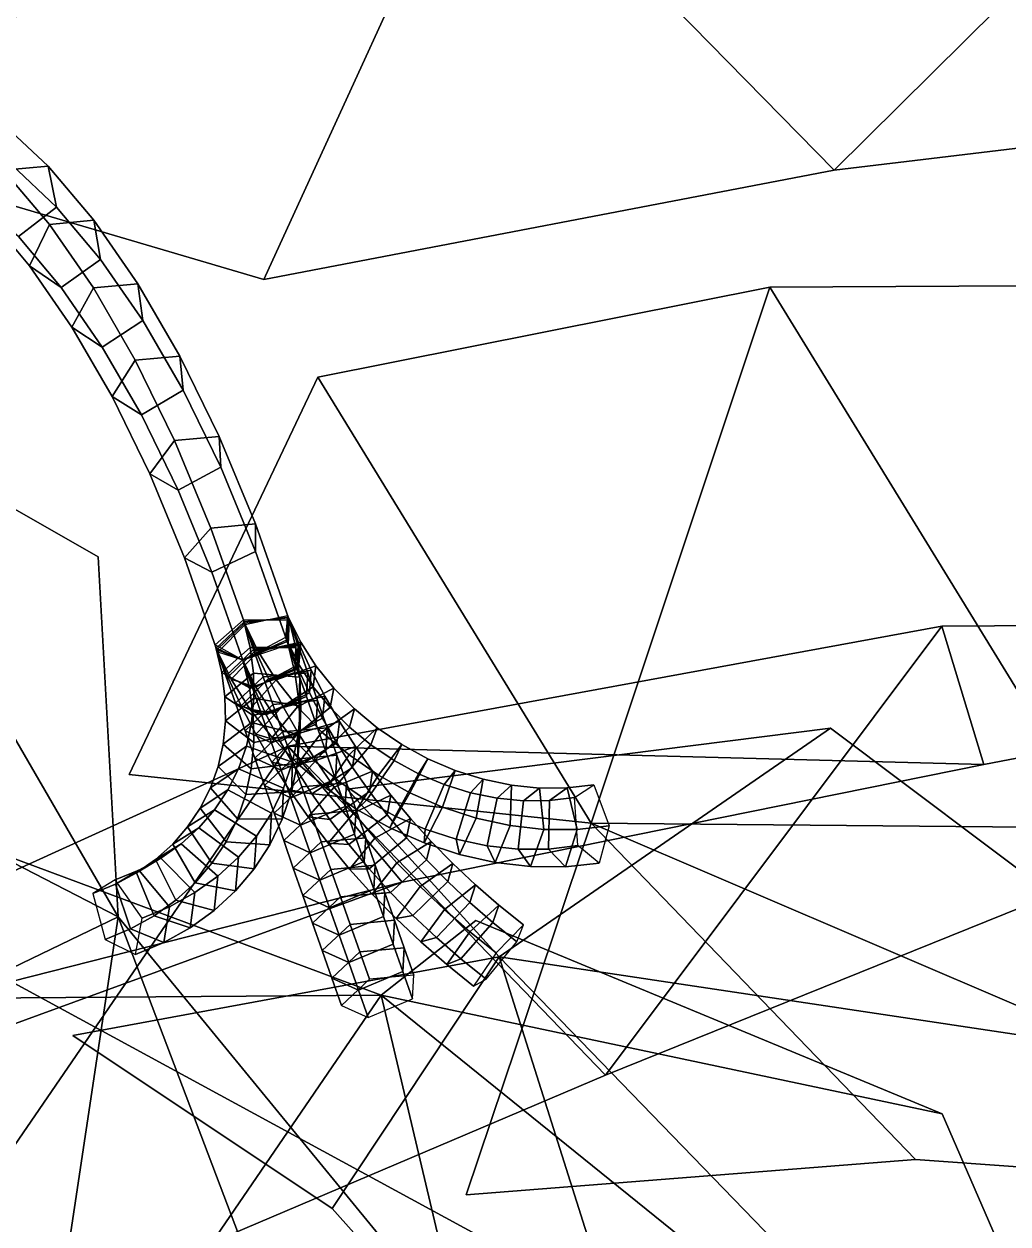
# Model space of a CAD drawing. Header units: metres. Extents: x -219 to 389, y -251 to 301.
# Drawn here: x 245.84 to 254.2, y 13.91 to 24.11 of the extents above; entities that cross this region are included whole.
import ezdxf

# ---------------------------------------------------------------- set-up
doc = ezdxf.new("R2010")
doc.units = ezdxf.units.M

msp = doc.modelspace()

# ---------------------------------------------------------------- linework, layer by layer
at = {"layer": 'Breeder_2Pdncle', "color": 3}
msp.add_3dface([(245.2293, 10.1526, 759.7908), (247.4844, 9.4839, 762.6929), (245.4689, 13.7766, 765.2291), (242.8409, 14.5199, 761.8264)], dxfattribs=at)
at = {"layer": 'Breeder_Leaf', "color": 3}
for points in [[(228.2373, 69.8828, 104.9231), (265.9114, 4.9972, 60.4566), (225.3758, 27.03698, 104.7662)], [(228.2373, 69.8828, 104.9231), (225.3758, 27.03698, 104.7662), (265.9114, 4.9972, 60.4566)], [(265.9114, 4.9972, 60.4566), (215.0832, 0.6463, 135.5015), (225.3758, 27.03698, 104.7662)], [(265.9114, 4.9972, 60.4566), (225.3758, 27.03698, 104.7662), (215.0832, 0.6463, 135.5015)], [(250.6604, 17.3142, 780.2047), (248.3386, 21.1043, 775.5829), (252.1794, 21.8697, 772.5548)], [(250.6604, 17.3142, 780.2047), (252.1794, 21.8697, 772.5548), (248.3386, 21.1043, 775.5829)], [(250.6604, 17.3142, 780.2047), (252.1794, 21.8697, 772.5548), (255.0024, 17.2742, 777.2859)], [(250.6604, 17.3142, 780.2047), (255.0024, 17.2742, 777.2859), (252.1794, 21.8697, 772.5548)], [(252.1794, 21.8697, 772.5548), (257.537, 21.899, 769.9578), (255.0024, 17.2742, 777.2859)], [(252.1794, 21.8697, 772.5548), (255.0024, 17.2742, 777.2859), (257.537, 21.899, 769.9578)], [(250.6604, 17.3142, 780.2047), (246.736, 17.7294, 777.725), (248.3386, 21.1043, 775.5829)], [(250.6604, 17.3142, 780.2047), (248.3386, 21.1043, 775.5829), (246.736, 17.7294, 777.725)], [(239.6917, 20.1016, 785.0446), (244.0757, 20.9452, 782.7405), (246.6417, 16.5178, 782.3834)], [(239.6917, 20.1016, 785.0446), (246.6417, 16.5178, 782.3834), (244.0757, 20.9452, 782.7405)], [(246.6417, 16.5178, 782.3834), (244.0757, 20.9452, 782.7405), (246.4726, 19.5797, 779.8682)], [(246.6417, 16.5178, 782.3834), (246.4726, 19.5797, 779.8682), (244.0757, 20.9452, 782.7405)], [(239.6917, 20.1016, 785.0446), (246.6417, 16.5178, 782.3834), (242.2945, 14.4236, 784.4057)], [(239.6917, 20.1016, 785.0446), (242.2945, 14.4236, 784.4057), (246.6417, 16.5178, 782.3834)], [(249.8812, 16.1783, 781.3071), (248.5866, 17.6039, 777.0627), (252.6961, 18.1232, 775.884)], [(249.8812, 16.1783, 781.3071), (252.6961, 18.1232, 775.884), (248.5866, 17.6039, 777.0627)], [(249.8812, 16.1783, 781.3071), (252.6961, 18.1232, 775.884), (256.635, 15.1645, 775.3962)], [(249.8812, 16.1783, 781.3071), (256.635, 15.1645, 775.3962), (252.6961, 18.1232, 775.884)], [(248.8764, 15.8526, 781.9397), (245.4287, 15.8282, 785.738), (245.1607, 17.2369, 782.0226)], [(248.8764, 15.8526, 781.9397), (245.1607, 17.2369, 782.0226), (245.4287, 15.8282, 785.738)], [(250.6604, 17.3142, 780.2047), (253.4177, 14.4575, 783.4529), (249.6003, 14.1572, 782.3586)], [(250.6604, 17.3142, 780.2047), (249.6003, 14.1572, 782.3586), (253.4177, 14.4575, 783.4529)], [(258.1237, 14.1188, 781.7271), (250.6604, 17.3142, 780.2047), (255.0024, 17.2742, 777.2859)], [(258.1237, 14.1188, 781.7271), (255.0024, 17.2742, 777.2859), (250.6604, 17.3142, 780.2047)], [(258.1237, 14.1188, 781.7271), (253.4177, 14.4575, 783.4529), (250.6604, 17.3142, 780.2047)], [(258.1237, 14.1188, 781.7271), (250.6604, 17.3142, 780.2047), (253.4177, 14.4575, 783.4529)], [(246.6417, 16.5178, 782.3834), (245.3519, 7.9568, 784.9577), (242.2945, 14.4236, 784.4057)], [(246.6417, 16.5178, 782.3834), (242.2945, 14.4236, 784.4057), (245.3519, 7.9568, 784.9577)], [(246.6417, 16.5178, 782.3834), (248.9139, 10.5289, 782.6766), (245.3519, 7.9568, 784.9577)], [(246.6417, 16.5178, 782.3834), (245.3519, 7.9568, 784.9577), (248.9139, 10.5289, 782.6766)], [(246.6417, 16.5178, 782.3834), (249.0391, 13.5961, 779.6561), (248.9139, 10.5289, 782.6766)], [(246.6417, 16.5178, 782.3834), (248.9139, 10.5289, 782.6766), (249.0391, 13.5961, 779.6561)], [(248.8764, 15.8526, 781.9397), (249.6819, 16.4871, 777.3932), (253.6443, 14.8433, 777.7726)], [(248.8764, 15.8526, 781.9397), (253.6443, 14.8433, 777.7726), (249.6819, 16.4871, 777.3932)], [(249.8812, 16.1783, 781.3071), (248.4614, 14.04033, 785.7486), (246.2578, 15.5099, 782.7747)], [(249.8812, 16.1783, 781.3071), (246.2578, 15.5099, 782.7747), (248.4614, 14.04033, 785.7486)], [(251.7119, 10.389, 786.907), (248.4614, 14.04033, 785.7486), (249.8812, 16.1783, 781.3071)], [(251.7119, 10.389, 786.907), (249.8812, 16.1783, 781.3071), (248.4614, 14.04033, 785.7486)], [(249.8812, 16.1783, 781.3071), (256.635, 15.1645, 775.3962), (253.521, 12.4206, 781.2482)], [(249.8812, 16.1783, 781.3071), (253.521, 12.4206, 781.2482), (256.635, 15.1645, 775.3962)], [(251.7119, 10.389, 786.907), (249.8812, 16.1783, 781.3071), (253.521, 12.4206, 781.2482)], [(251.7119, 10.389, 786.907), (253.521, 12.4206, 781.2482), (249.8812, 16.1783, 781.3071)], [(245.9675, 11.5986, 788.3948), (245.4287, 15.8282, 785.738), (248.8764, 15.8526, 781.9397)], [(245.9675, 11.5986, 788.3948), (248.8764, 15.8526, 781.9397), (245.4287, 15.8282, 785.738)], [(245.9675, 11.5986, 788.3948), (248.8764, 15.8526, 781.9397), (250.0155, 11.03364, 783.6286)], [(245.9675, 11.5986, 788.3948), (250.0155, 11.03364, 783.6286), (248.8764, 15.8526, 781.9397)], [(248.8764, 15.8526, 781.9397), (253.6443, 14.8433, 777.7726), (255.5447, 10.4668, 779.0923)], [(248.8764, 15.8526, 781.9397), (255.5447, 10.4668, 779.0923), (253.6443, 14.8433, 777.7726)], [(248.8764, 15.8526, 781.9397), (255.5447, 10.4668, 779.0923), (250.0155, 11.03364, 783.6286)], [(248.8764, 15.8526, 781.9397), (250.0155, 11.03364, 783.6286), (255.5447, 10.4668, 779.0923)], [(256.635, 15.1645, 775.3962), (260.8433, 11.02167, 776.1549), (253.521, 12.4206, 781.2482)], [(256.635, 15.1645, 775.3962), (253.521, 12.4206, 781.2482), (260.8433, 11.02167, 776.1549)]]:
    msp.add_3dface(points, dxfattribs=at)
at = {"layer": 'Breeder_Petiole', "color": 3}
for points in [[(245.645, 23.2755, 776.0172), (246.0457, 22.8988, 776.7974), (245.6672, 22.8638, 776.9748), (245.2665, 23.2405, 776.1947)], [(245.7346, 22.9128, 775.8425), (246.119, 22.5496, 776.5904), (246.0457, 22.8988, 776.7974), (245.645, 23.2755, 776.0172)], [(245.4191, 22.6557, 775.9089), (245.7934, 22.3008, 776.637), (246.119, 22.5496, 776.5904), (245.7346, 22.9128, 775.8425)], [(245.6672, 22.8638, 776.9748), (246.0568, 22.4032, 777.7146), (245.8893, 22.0503, 777.5823), (245.5158, 22.4938, 776.8732)], [(246.0457, 22.8988, 776.7974), (246.4352, 22.4382, 777.5372), (246.0568, 22.4032, 777.7146), (245.6672, 22.8638, 776.9748)], [(246.119, 22.5496, 776.5904), (246.4925, 22.1061, 777.2995), (246.4352, 22.4382, 777.5372), (246.0457, 22.8988, 776.7974)], [(245.7934, 22.3008, 776.637), (246.1571, 21.8676, 777.3272), (246.4925, 22.1061, 777.2995), (246.119, 22.5496, 776.5904)], [(245.5158, 22.4938, 776.8732), (245.8893, 22.0503, 777.5823), (246.1571, 21.8676, 777.3272), (245.7934, 22.3008, 776.637)], [(246.4352, 22.4382, 777.5372), (246.8098, 21.8983, 778.2295), (246.4314, 21.8633, 778.4069), (246.0568, 22.4032, 777.7146)], [(246.4925, 22.1061, 777.2995), (246.8517, 21.5864, 777.9628), (246.8098, 21.8983, 778.2295), (246.4352, 22.4382, 777.5372)], [(246.0568, 22.4032, 777.7146), (246.4314, 21.8633, 778.4069), (246.2485, 21.5306, 778.2457), (245.8893, 22.0503, 777.5823)], [(245.8893, 22.0503, 777.5823), (246.2485, 21.5306, 778.2457), (246.5067, 21.3605, 777.9728), (246.1571, 21.8676, 777.3272)], [(246.1571, 21.8676, 777.3272), (246.5067, 21.3605, 777.9728), (246.8517, 21.5864, 777.9628), (246.4925, 22.1061, 777.2995)], [(246.4314, 21.8633, 778.4069), (246.7875, 21.2493, 779.0451), (246.5898, 20.94, 778.857), (246.2485, 21.5306, 778.2457)], [(246.8098, 21.8983, 778.2295), (247.1659, 21.2843, 778.8677), (246.7875, 21.2493, 779.0451), (246.4314, 21.8633, 778.4069)], [(246.8517, 21.5864, 777.9628), (247.193, 20.9958, 778.5742), (247.1659, 21.2843, 778.8677), (246.8098, 21.8983, 778.2295)], [(246.2485, 21.5306, 778.2457), (246.5898, 20.94, 778.857), (246.839, 20.7842, 778.5676), (246.5067, 21.3605, 777.9728)], [(246.5067, 21.3605, 777.9728), (246.839, 20.7842, 778.5676), (247.193, 20.9958, 778.5742), (246.8517, 21.5864, 777.9628)], [(246.7875, 21.2493, 779.0451), (247.1216, 20.567, 779.623), (246.91, 20.2839, 779.4103), (246.5898, 20.94, 778.857)], [(247.1659, 21.2843, 778.8677), (247.5, 20.602, 779.4456), (247.1216, 20.567, 779.623), (246.7875, 21.2493, 779.0451)], [(247.193, 20.9958, 778.5742), (247.5132, 20.3397, 779.1275), (247.5, 20.602, 779.4456), (247.1659, 21.2843, 778.8677)], [(246.5898, 20.94, 778.857), (246.91, 20.2839, 779.4103), (247.1506, 20.1443, 779.1058), (246.839, 20.7842, 778.5676)], [(246.839, 20.7842, 778.5676), (247.1506, 20.1443, 779.1058), (247.5132, 20.3397, 779.1275), (247.193, 20.9958, 778.5742)], [(247.5, 20.602, 779.4456), (247.8089, 19.858, 779.9576), (247.4305, 19.823, 780.1351), (247.1216, 20.567, 779.623)], [(247.5132, 20.3397, 779.1275), (247.8091, 19.6247, 779.6175), (247.8089, 19.858, 779.9576), (247.5, 20.602, 779.4456)], [(247.1216, 20.567, 779.623), (247.4305, 19.823, 780.1351), (247.2059, 19.5689, 779.9004), (246.91, 20.2839, 779.4103)], [(247.1506, 20.1443, 779.1058), (247.4385, 19.447, 779.5823), (247.8091, 19.6247, 779.6175), (247.5132, 20.3397, 779.1275)], [(246.91, 20.2839, 779.4103), (247.2059, 19.5689, 779.9004), (247.4385, 19.447, 779.5823), (247.1506, 20.1443, 779.1058)], [(247.4305, 19.823, 780.1351), (247.7113, 19.02452, 780.5764), (247.4748, 18.8016, 780.3224), (247.2059, 19.5689, 779.9004)], [(247.8089, 19.858, 779.9576), (248.0897, 19.05952, 780.3989), (247.7113, 19.02452, 780.5764), (247.4305, 19.823, 780.1351)], [(247.8091, 19.6247, 779.6175), (248.078, 18.8574, 780.0396), (248.0897, 19.05952, 780.3989), (247.8089, 19.858, 779.9576)], [(247.4385, 19.447, 779.5823), (247.7001, 18.699, 779.9925), (248.078, 18.8574, 780.0396), (247.8091, 19.6247, 779.6175)], [(247.2059, 19.5689, 779.9004), (247.4748, 18.8016, 780.3224), (247.7001, 18.699, 779.9925), (247.4385, 19.447, 779.5823)], [(248.0808, 19.08088, 780.3878), (248.1929, 18.8519, 780.501), (247.8324, 18.7741, 780.7007), (247.7203, 19.00315, 780.5875)], [(248.0637, 18.8915, 780.0217), (248.1758, 18.6625, 780.1349), (248.1929, 18.8519, 780.501), (248.0808, 19.08088, 780.3878)], [(247.7062, 19.04181, 780.5665), (247.7631, 18.807, 780.7061), (247.5235, 18.5944, 780.4462), (247.4666, 18.8292, 780.3066)], [(247.7113, 19.02452, 780.5764), (247.7933, 18.7909, 780.705), (247.5567, 18.568, 780.451), (247.4748, 18.8016, 780.3224)], [(247.7146, 19.01592, 780.581), (247.8088, 18.7837, 780.7037), (247.5741, 18.5558, 780.4525), (247.4799, 18.7879, 780.3298)], [(247.7203, 19.00315, 780.5875), (247.8324, 18.7741, 780.7007), (247.6012, 18.5386, 780.4534), (247.4891, 18.7676, 780.3402)], [(248.0949, 19.04223, 780.4088), (248.1517, 18.8074, 780.5484), (247.7631, 18.807, 780.7061), (247.7062, 19.04181, 780.5665)], [(248.0897, 19.05952, 780.3989), (248.1717, 18.8259, 780.5276), (247.7933, 18.7909, 780.705), (247.7113, 19.02452, 780.5764)], [(248.0865, 19.06812, 780.3943), (248.1807, 18.8359, 780.517), (247.8088, 18.7837, 780.7037), (247.7146, 19.01592, 780.581)], [(248.0728, 18.8711, 780.0321), (248.167, 18.639, 780.1548), (248.1807, 18.8359, 780.517), (248.0865, 19.06812, 780.3943)], [(248.078, 18.8574, 780.0396), (248.1599, 18.6238, 780.1682), (248.1717, 18.8259, 780.5276), (248.0897, 19.05952, 780.3989)], [(248.0861, 18.8298, 780.0553), (248.143, 18.5951, 780.1949), (248.1517, 18.8074, 780.5484), (248.0949, 19.04223, 780.4088)], [(247.7001, 18.699, 779.9925), (247.8122, 18.47, 780.1057), (248.1758, 18.6625, 780.1349), (248.0637, 18.8915, 780.0217)], [(247.7001, 18.699, 779.9925), (247.7943, 18.4668, 780.1152), (248.167, 18.639, 780.1548), (248.0728, 18.8711, 780.0321)], [(247.4666, 18.8292, 780.3066), (247.5235, 18.5944, 780.4462), (247.7569, 18.4642, 780.1321), (247.7001, 18.699, 779.9925)], [(247.4748, 18.8016, 780.3224), (247.5567, 18.568, 780.451), (247.782, 18.4654, 780.1212), (247.7001, 18.699, 779.9925)], [(247.4799, 18.7879, 780.3298), (247.5741, 18.5558, 780.4525), (247.7943, 18.4668, 780.1152), (247.7001, 18.699, 779.9925)], [(247.4891, 18.7676, 780.3402), (247.6012, 18.5386, 780.4534), (247.8122, 18.47, 780.1057), (247.7001, 18.699, 779.9925)], [(247.7631, 18.807, 780.7061), (247.7911, 18.5907, 780.8446), (247.5495, 18.3884, 780.5784), (247.5235, 18.5944, 780.4462)], [(247.7933, 18.7909, 780.705), (247.8752, 18.5573, 780.8337), (247.6386, 18.3344, 780.5797), (247.5567, 18.568, 780.451)], [(247.8088, 18.7837, 780.7037), (247.9187, 18.545, 780.8245), (247.6862, 18.312, 780.5759), (247.5741, 18.5558, 780.4525)], [(247.8324, 18.7741, 780.7007), (247.9847, 18.5324, 780.8066), (247.7604, 18.2845, 780.5649), (247.6012, 18.5386, 780.4534)], [(247.7001, 18.699, 779.9925), (247.782, 18.4654, 780.1212), (248.1599, 18.6238, 780.1682), (248.078, 18.8574, 780.0396)], [(247.7001, 18.699, 779.9925), (247.7569, 18.4642, 780.1321), (248.143, 18.5951, 780.1949), (248.0861, 18.8298, 780.0553)], [(248.1517, 18.8074, 780.5484), (248.1862, 18.5565, 780.7083), (247.7911, 18.5907, 780.8446), (247.7631, 18.807, 780.7061)], [(248.1717, 18.8259, 780.5276), (248.2536, 18.5923, 780.6563), (247.8752, 18.5573, 780.8337), (247.7933, 18.7909, 780.705)], [(248.1807, 18.8359, 780.517), (248.2832, 18.6143, 780.629), (247.9187, 18.545, 780.8245), (247.8088, 18.7837, 780.7037)], [(248.1929, 18.8519, 780.501), (248.3219, 18.6517, 780.5874), (247.9847, 18.5324, 780.8066), (247.8324, 18.7741, 780.7007)], [(248.143, 18.5951, 780.1949), (248.1795, 18.3339, 780.3611), (248.1862, 18.5565, 780.7083), (248.1517, 18.8074, 780.5484)], [(248.1599, 18.6238, 780.1682), (248.2418, 18.3902, 780.2969), (248.2536, 18.5923, 780.6563), (248.1717, 18.8259, 780.5276)], [(248.167, 18.639, 780.1548), (248.2673, 18.4224, 780.2642), (248.2832, 18.6143, 780.629), (248.1807, 18.8359, 780.517)], [(248.1758, 18.6625, 780.1349), (248.2978, 18.4747, 780.2156), (248.3219, 18.6517, 780.5874), (248.1929, 18.8519, 780.501)], [(247.5235, 18.5944, 780.4462), (247.5495, 18.3884, 780.5784), (247.7882, 18.2306, 780.2813), (247.7569, 18.4642, 780.1321)], [(247.7911, 18.5907, 780.8446), (247.7951, 18.3775, 780.9907), (247.5527, 18.1854, 780.7177), (247.5495, 18.3884, 780.5784)], [(247.5567, 18.568, 780.451), (247.6386, 18.3344, 780.5797), (247.864, 18.2318, 780.2498), (247.782, 18.4654, 780.1212)], [(247.7569, 18.4642, 780.1321), (247.7882, 18.2306, 780.2813), (248.1795, 18.3339, 780.3611), (248.143, 18.5951, 780.1949)], [(247.782, 18.4654, 780.1212), (247.864, 18.2318, 780.2498), (248.2418, 18.3902, 780.2969), (248.1599, 18.6238, 780.1682)], [(248.1862, 18.5565, 780.7083), (248.1929, 18.3091, 780.877), (247.7951, 18.3775, 780.9907), (247.7911, 18.5907, 780.8446)], [(247.7943, 18.4668, 780.1152), (247.9005, 18.2366, 780.2316), (248.2673, 18.4224, 780.2642), (248.167, 18.639, 780.1548)], [(247.8122, 18.47, 780.1057), (247.9529, 18.2491, 780.2018), (248.2978, 18.4747, 780.2156), (248.1758, 18.6625, 780.1349)], [(248.2536, 18.5923, 780.6563), (248.3356, 18.3587, 780.7849), (247.9571, 18.3237, 780.9623), (247.8752, 18.5573, 780.8337)], [(248.2832, 18.6143, 780.629), (248.397, 18.3951, 780.7347), (248.0408, 18.3089, 780.9387), (247.9187, 18.545, 780.8245)], [(248.3219, 18.6517, 780.5874), (248.4747, 18.462, 780.657), (248.166, 18.303, 780.8922), (247.9847, 18.5324, 780.8066)], [(248.2418, 18.3902, 780.2969), (248.3238, 18.1567, 780.4255), (248.3356, 18.3587, 780.7849), (248.2536, 18.5923, 780.6563)], [(248.2673, 18.4224, 780.2642), (248.3787, 18.2082, 780.3675), (248.397, 18.3951, 780.7347), (248.2832, 18.6143, 780.629)], [(248.2978, 18.4747, 780.2156), (248.4422, 18.2968, 780.2805), (248.4747, 18.462, 780.657), (248.3219, 18.6517, 780.5874)], [(247.5741, 18.5558, 780.4525), (247.6862, 18.312, 780.5759), (247.9005, 18.2366, 780.2316), (247.7943, 18.4668, 780.1152)], [(247.6012, 18.5386, 780.4534), (247.7604, 18.2845, 780.5649), (247.9529, 18.2491, 780.2018), (247.8122, 18.47, 780.1057)], [(247.8752, 18.5573, 780.8337), (247.9571, 18.3237, 780.9623), (247.7206, 18.1009, 780.7084), (247.6386, 18.3344, 780.5797)], [(247.9187, 18.545, 780.8245), (248.0408, 18.3089, 780.9387), (247.8108, 18.07092, 780.6926), (247.6862, 18.312, 780.5759)], [(247.9847, 18.5324, 780.8066), (248.166, 18.303, 780.8922), (247.9501, 18.04334, 780.6553), (247.7604, 18.2845, 780.5649)], [(247.9529, 18.2491, 780.2018), (248.1199, 18.03955, 780.2794), (248.4422, 18.2968, 780.2805), (248.2978, 18.4747, 780.2156)], [(248.4747, 18.462, 780.657), (248.6491, 18.2857, 780.7085), (248.3734, 18.08933, 780.9562), (248.166, 18.303, 780.8922)], [(248.1795, 18.3339, 780.3611), (248.187, 18.07635, 780.5366), (248.1929, 18.3091, 780.877), (248.1862, 18.5565, 780.7083)], [(248.4422, 18.2968, 780.2805), (248.6068, 18.1316, 780.3283), (248.6491, 18.2857, 780.7085), (248.4747, 18.462, 780.657)], [(247.7951, 18.3775, 780.9907), (247.775, 18.1696, 781.1428), (247.533, 17.9875, 780.8628), (247.5527, 18.1854, 780.7177)], [(247.5495, 18.3884, 780.5784), (247.5527, 18.1854, 780.7177), (247.7935, 18.00034, 780.4387), (247.7882, 18.2306, 780.2813)], [(248.1929, 18.3091, 780.877), (248.1718, 18.06762, 781.0529), (247.775, 18.1696, 781.1428), (247.7951, 18.3775, 780.9907)], [(247.864, 18.2318, 780.2498), (247.9459, 17.9982, 780.3785), (248.3238, 18.1567, 780.4255), (248.2418, 18.3902, 780.2969)], [(247.9005, 18.2366, 780.2316), (248.0185, 18.00903, 780.3416), (248.3787, 18.2082, 780.3675), (248.2673, 18.4224, 780.2642)], [(248.3356, 18.3587, 780.7849), (248.4175, 18.1251, 780.9136), (248.0391, 18.09018, 781.091), (247.9571, 18.3237, 780.9623)], [(248.397, 18.3951, 780.7347), (248.5219, 18.1789, 780.8339), (248.1748, 18.07607, 781.0457), (248.0408, 18.3089, 780.9387)], [(248.3238, 18.1567, 780.4255), (248.4057, 17.9231, 780.5542), (248.4175, 18.1251, 780.9136), (248.3356, 18.3587, 780.7849)], [(248.3787, 18.2082, 780.3675), (248.5009, 17.997, 780.4644), (248.5219, 18.1789, 780.8339), (248.397, 18.3951, 780.7347)], [(247.6386, 18.3344, 780.5797), (247.7206, 18.1009, 780.7084), (247.9459, 17.9982, 780.3785), (247.864, 18.2318, 780.2498)], [(247.6862, 18.312, 780.5759), (247.8108, 18.07092, 780.6926), (248.0185, 18.00903, 780.3416), (247.9005, 18.2366, 780.2316)], [(247.9571, 18.3237, 780.9623), (248.0391, 18.09018, 781.091), (247.8025, 17.8673, 780.837), (247.7206, 18.1009, 780.7084)], [(247.7604, 18.2845, 780.5649), (247.9501, 18.04334, 780.6553), (248.1199, 18.03955, 780.2794), (247.9529, 18.2491, 780.2018)], [(247.7882, 18.2306, 780.2813), (247.7935, 18.00034, 780.4387), (248.187, 18.07635, 780.5366), (248.1795, 18.3339, 780.3611)], [(248.0408, 18.3089, 780.9387), (248.1748, 18.07607, 781.0457), (247.9476, 17.833, 780.8019), (247.8108, 18.07092, 780.6926)], [(248.166, 18.303, 780.8922), (248.3734, 18.08933, 780.9562), (248.1674, 17.8185, 780.7231), (247.9501, 18.04334, 780.6553)], [(248.1199, 18.03955, 780.2794), (248.3108, 17.8445, 780.3372), (248.6068, 18.1316, 780.3283), (248.4422, 18.2968, 780.2805)], [(248.187, 18.07635, 780.5366), (248.1654, 17.8248, 780.7195), (248.1718, 18.06762, 781.0529), (248.1929, 18.3091, 780.877)], [(248.6491, 18.2857, 780.7085), (248.8424, 18.1253, 780.7413), (248.6039, 17.8945, 780.9978), (248.3734, 18.08933, 780.9562)], [(248.6068, 18.1316, 780.3283), (248.7891, 17.9814, 780.3585), (248.8424, 18.1253, 780.7413), (248.6491, 18.2857, 780.7085)], [(247.775, 18.1696, 781.1428), (247.7311, 17.969, 781.2996), (247.4906, 17.7965, 781.0123), (247.533, 17.9875, 780.8628)], [(247.5527, 18.1854, 780.7177), (247.533, 17.9875, 780.8628), (247.7729, 17.7756, 780.6027), (247.7935, 18.00034, 780.4387)], [(248.1718, 18.06762, 781.0529), (248.1229, 17.8343, 781.2343), (247.7311, 17.969, 781.2996), (247.775, 18.1696, 781.1428)], [(247.9459, 17.9982, 780.3785), (248.0278, 17.7646, 780.5071), (248.4057, 17.9231, 780.5542), (248.3238, 18.1567, 780.4255)], [(248.0185, 18.00903, 780.3416), (248.1479, 17.7844, 780.4447), (248.5009, 17.997, 780.4644), (248.3787, 18.2082, 780.3675)], [(248.5219, 18.1789, 780.8339), (248.6576, 17.9662, 780.9264), (248.3204, 17.8469, 781.1456), (248.1748, 18.07607, 781.0457)], [(248.5009, 17.997, 780.4644), (248.6336, 17.7891, 780.5546), (248.6576, 17.9662, 780.9264), (248.5219, 18.1789, 780.8339)], [(247.7206, 18.1009, 780.7084), (247.8025, 17.8673, 780.837), (248.0278, 17.7646, 780.5071), (247.9459, 17.9982, 780.3785)], [(247.7935, 18.00034, 780.4387), (247.7729, 17.7756, 780.6027), (248.1654, 17.8248, 780.7195), (248.187, 18.07635, 780.5366)], [(248.0391, 18.09018, 781.091), (248.121, 17.8566, 781.2197), (247.8845, 17.6337, 780.9657), (247.8025, 17.8673, 780.837)], [(247.8108, 18.07092, 780.6926), (247.9476, 17.833, 780.8019), (248.1479, 17.7844, 780.4447), (248.0185, 18.00903, 780.3416)], [(248.1748, 18.07607, 781.0457), (248.3204, 17.8469, 781.1456), (248.0962, 17.599, 780.9039), (247.9476, 17.833, 780.8019)], [(248.4175, 18.1251, 780.9136), (248.4994, 17.8916, 781.0422), (248.121, 17.8566, 781.2197), (248.0391, 18.09018, 781.091)], [(248.1654, 17.8248, 780.7195), (248.1151, 17.5818, 780.9082), (248.1229, 17.8343, 781.2343), (248.1718, 18.06762, 781.0529)], [(248.3734, 18.08933, 780.9562), (248.6039, 17.8945, 780.9978), (248.409, 17.6135, 780.7673), (248.1674, 17.8185, 780.7231)], [(248.3108, 17.8445, 780.3372), (248.5227, 17.6669, 780.3745), (248.7891, 17.9814, 780.3585), (248.6068, 18.1316, 780.3283)], [(248.4057, 17.9231, 780.5542), (248.4877, 17.6895, 780.6829), (248.4994, 17.8916, 781.0422), (248.4175, 18.1251, 780.9136)], [(248.8424, 18.1253, 780.7413), (249.0517, 17.9834, 780.7549), (248.8541, 17.7216, 781.0164), (248.6039, 17.8945, 780.9978)], [(248.7891, 17.9814, 780.3585), (248.9863, 17.8487, 780.3707), (249.0517, 17.9834, 780.7549), (248.8424, 18.1253, 780.7413)], [(247.7311, 17.969, 781.2996), (247.6638, 17.7775, 781.4595), (247.4258, 17.6143, 781.1647), (247.4906, 17.7965, 781.0123)], [(247.533, 17.9875, 780.8628), (247.4906, 17.7965, 781.0123), (247.7265, 17.5586, 780.7718), (247.7729, 17.7756, 780.6027)], [(248.1229, 17.8343, 781.2343), (248.0468, 17.6115, 781.4194), (247.6638, 17.7775, 781.4595), (247.7311, 17.969, 781.2996)], [(247.9501, 18.04334, 780.6553), (248.1674, 17.8185, 780.7231), (248.3108, 17.8445, 780.3372), (248.1199, 18.03955, 780.2794)], [(248.1479, 17.7844, 780.4447), (248.2886, 17.5635, 780.5408), (248.6336, 17.7891, 780.5546), (248.5009, 17.997, 780.4644)], [(248.6576, 17.9662, 780.9264), (248.8037, 17.7575, 781.0118), (248.4773, 17.622, 781.2378), (248.3204, 17.8469, 781.1456)], [(248.5227, 17.6669, 780.3745), (248.7525, 17.5095, 780.3905), (248.9863, 17.8487, 780.3707), (248.7891, 17.9814, 780.3585)], [(248.6336, 17.7891, 780.5546), (248.7764, 17.5852, 780.6381), (248.8037, 17.7575, 781.0118), (248.6576, 17.9662, 780.9264)], [(249.0517, 17.9834, 780.7549), (249.274, 17.8619, 780.7491), (249.1201, 17.5732, 781.0115), (248.8541, 17.7216, 781.0164)], [(248.9863, 17.8487, 780.3707), (249.1955, 17.7352, 780.3645), (249.274, 17.8619, 780.7491), (249.0517, 17.9834, 780.7549)], [(247.8025, 17.8673, 780.837), (247.8845, 17.6337, 780.9657), (248.1098, 17.531, 780.6358), (248.0278, 17.7646, 780.5071)], [(248.121, 17.8566, 781.2197), (248.203, 17.623, 781.3483), (247.9664, 17.4001, 781.0944), (247.8845, 17.6337, 780.9657)], [(248.0278, 17.7646, 780.5071), (248.1098, 17.531, 780.6358), (248.4877, 17.6895, 780.6829), (248.4057, 17.9231, 780.5542)], [(248.3204, 17.8469, 781.1456), (248.4773, 17.622, 781.2378), (248.2562, 17.3693, 780.9982), (248.0962, 17.599, 780.9039)], [(248.4994, 17.8916, 781.0422), (248.5814, 17.658, 781.1709), (248.203, 17.623, 781.3483), (248.121, 17.8566, 781.2197)], [(248.6039, 17.8945, 780.9978), (248.8541, 17.7216, 781.0164), (248.6712, 17.4314, 780.7873), (248.409, 17.6135, 780.7673)], [(248.4877, 17.6895, 780.6829), (248.5696, 17.4559, 780.8115), (248.5814, 17.658, 781.1709), (248.4994, 17.8916, 781.0422)], [(248.7525, 17.5095, 780.3905), (248.9966, 17.3745, 780.3851), (249.1955, 17.7352, 780.3645), (248.9863, 17.8487, 780.3707)], [(249.274, 17.8619, 780.7491), (249.5057, 17.7629, 780.7239), (249.3979, 17.4514, 780.9833), (249.1201, 17.5732, 781.0115)], [(249.1955, 17.7352, 780.3645), (249.4136, 17.6429, 780.3401), (249.5057, 17.7629, 780.7239), (249.274, 17.8619, 780.7491)], [(247.6638, 17.7775, 781.4595), (247.5736, 17.597, 781.621), (247.3394, 17.4427, 781.3187), (247.4258, 17.6143, 781.1647)], [(247.4906, 17.7965, 781.0123), (247.4258, 17.6143, 781.1647), (247.6548, 17.3515, 780.9443), (247.7265, 17.5586, 780.7718)], [(248.0468, 17.6115, 781.4194), (247.9443, 17.4013, 781.6066), (247.5736, 17.597, 781.621), (247.6638, 17.7775, 781.4595)], [(247.7729, 17.7756, 780.6027), (247.7265, 17.5586, 780.7718), (248.1151, 17.5818, 780.9082), (248.1654, 17.8248, 780.7195)], [(247.9476, 17.833, 780.8019), (248.0962, 17.599, 780.9039), (248.2886, 17.5635, 780.5408), (248.1479, 17.7844, 780.4447)], [(248.1151, 17.5818, 780.9082), (248.0365, 17.3497, 781.1008), (248.0468, 17.6115, 781.4194), (248.1229, 17.8343, 781.2343)], [(248.1674, 17.8185, 780.7231), (248.409, 17.6135, 780.7673), (248.5227, 17.6669, 780.3745), (248.3108, 17.8445, 780.3372)], [(248.2886, 17.5635, 780.5408), (248.44, 17.3467, 780.6297), (248.7764, 17.5852, 780.6381), (248.6336, 17.7891, 780.5546)], [(248.8037, 17.7575, 781.0118), (248.9598, 17.5533, 781.0901), (248.645, 17.402, 781.3223), (248.4773, 17.622, 781.2378)], [(248.7764, 17.5852, 780.6381), (248.9292, 17.3858, 780.7144), (248.9598, 17.5533, 781.0901), (248.8037, 17.7575, 781.0118)], [(249.5057, 17.7629, 780.7239), (249.7435, 17.6876, 780.6797), (249.6834, 17.3582, 780.9323), (249.3979, 17.4514, 780.9833)], [(249.4136, 17.6429, 780.3401), (249.6372, 17.573, 780.298), (249.7435, 17.6876, 780.6797), (249.5057, 17.7629, 780.7239)], [(248.1098, 17.531, 780.6358), (248.1917, 17.2975, 780.7645), (248.5696, 17.4559, 780.8115), (248.4877, 17.6895, 780.6829)], [(248.5814, 17.658, 781.1709), (248.6633, 17.4244, 781.2996), (248.2849, 17.3894, 781.477), (248.203, 17.623, 781.3483)], [(248.409, 17.6135, 780.7673), (248.6712, 17.4314, 780.7873), (248.7525, 17.5095, 780.3905), (248.5227, 17.6669, 780.3745)], [(248.5696, 17.4559, 780.8115), (248.6515, 17.2223, 780.9402), (248.6633, 17.4244, 781.2996), (248.5814, 17.658, 781.1709)], [(248.8541, 17.7216, 781.0164), (249.1201, 17.5732, 781.0115), (248.9502, 17.2749, 780.7827), (248.6712, 17.4314, 780.7873)], [(248.9966, 17.3745, 780.3851), (249.2514, 17.2641, 780.3585), (249.4136, 17.6429, 780.3401), (249.1955, 17.7352, 780.3645)], [(249.2514, 17.2641, 780.3585), (249.513, 17.1799, 780.3109), (249.6372, 17.573, 780.298), (249.4136, 17.6429, 780.3401)], [(249.6372, 17.573, 780.298), (249.8631, 17.5266, 780.2387), (249.9838, 17.6374, 780.6172), (249.7435, 17.6876, 780.6797)], [(249.7435, 17.6876, 780.6797), (249.9838, 17.6374, 780.6172), (249.9723, 17.2949, 780.8591), (249.6834, 17.3582, 780.9323)], [(247.5736, 17.597, 781.621), (247.4616, 17.4293, 781.7826), (247.2321, 17.2832, 781.4725), (247.3394, 17.4427, 781.3187)], [(247.4258, 17.6143, 781.1647), (247.3394, 17.4427, 781.3187), (247.5585, 17.1561, 781.1187), (247.6548, 17.3515, 780.9443)], [(247.9443, 17.4013, 781.6066), (247.8163, 17.2057, 781.7939), (247.4616, 17.4293, 781.7826), (247.5736, 17.597, 781.621)], [(247.7265, 17.5586, 780.7718), (247.6548, 17.3515, 780.9443), (248.0365, 17.3497, 781.1008), (248.1151, 17.5818, 780.9082)], [(247.8845, 17.6337, 780.9657), (247.9664, 17.4001, 781.0944), (248.1917, 17.2975, 780.7645), (248.1098, 17.531, 780.6358)], [(248.0365, 17.3497, 781.1008), (247.9302, 17.1307, 781.2956), (247.9443, 17.4013, 781.6066), (248.0468, 17.6115, 781.4194)], [(248.203, 17.623, 781.3483), (248.2849, 17.3894, 781.477), (248.0483, 17.1665, 781.223), (247.9664, 17.4001, 781.0944)], [(248.0962, 17.599, 780.9039), (248.2562, 17.3693, 780.9982), (248.44, 17.3467, 780.6297), (248.2886, 17.5635, 780.5408)], [(248.4773, 17.622, 781.2378), (248.645, 17.402, 781.3223), (248.4274, 17.1446, 781.0846), (248.2562, 17.3693, 780.9982)], [(248.44, 17.3467, 780.6297), (248.602, 17.1347, 780.7111), (248.9292, 17.3858, 780.7144), (248.7764, 17.5852, 780.6381)], [(248.9598, 17.5533, 781.0901), (249.1257, 17.3541, 781.1609), (248.8232, 17.1874, 781.3989), (248.645, 17.402, 781.3223)], [(248.9292, 17.3858, 780.7144), (249.0914, 17.1912, 780.7835), (249.1257, 17.3541, 781.1609), (248.9598, 17.5533, 781.0901)], [(249.1201, 17.5732, 781.0115), (249.3979, 17.4514, 780.9833), (249.2417, 17.1465, 780.7537), (248.9502, 17.2749, 780.7827)], [(249.513, 17.1799, 780.3109), (249.7776, 17.1231, 780.243), (249.8631, 17.5266, 780.2387), (249.6372, 17.573, 780.298)], [(249.8631, 17.5266, 780.2387), (250.0877, 17.5044, 780.1631), (250.223, 17.6128, 780.5374), (249.9838, 17.6374, 780.6172)], [(249.9838, 17.6374, 780.6172), (250.223, 17.6128, 780.5374), (250.2602, 17.2625, 780.765), (249.9723, 17.2949, 780.8591)], [(250.0877, 17.5044, 780.1631), (250.3078, 17.5068, 780.0724), (250.4574, 17.6144, 780.4414), (250.223, 17.6128, 780.5374)], [(250.223, 17.6128, 780.5374), (250.4574, 17.6144, 780.4414), (250.5429, 17.2615, 780.6513), (250.2602, 17.2625, 780.765)], [(250.3078, 17.5068, 780.0724), (250.52, 17.5336, 779.9679), (250.6835, 17.6421, 780.3307), (250.4574, 17.6144, 780.4414)], [(250.4574, 17.6144, 780.4414), (250.6835, 17.6421, 780.3307), (250.8159, 17.2918, 780.5197), (250.5429, 17.2615, 780.6513)], [(247.3394, 17.4427, 781.3187), (247.2321, 17.2832, 781.4725), (247.4385, 16.9745, 781.2931), (247.5585, 17.1561, 781.1187)], [(248.1917, 17.2975, 780.7645), (248.2737, 17.06392, 780.8931), (248.6515, 17.2223, 780.9402), (248.5696, 17.4559, 780.8115)], [(248.6712, 17.4314, 780.7873), (248.9502, 17.2749, 780.7827), (248.9966, 17.3745, 780.3851), (248.7525, 17.5095, 780.3905)], [(249.3979, 17.4514, 780.9833), (249.6834, 17.3582, 780.9323), (249.5414, 17.04794, 780.7006), (249.2417, 17.1465, 780.7537)], [(249.7776, 17.1231, 780.243), (250.0412, 17.0947, 780.1561), (250.0877, 17.5044, 780.1631), (249.8631, 17.5266, 780.2387)], [(250.0412, 17.0947, 780.1561), (250.2997, 17.09498, 780.0512), (250.3078, 17.5068, 780.0724), (250.0877, 17.5044, 780.1631)], [(250.2997, 17.09498, 780.0512), (250.5493, 17.1239, 779.9301), (250.52, 17.5336, 779.9679), (250.3078, 17.5068, 780.0724)], [(247.4616, 17.4293, 781.7826), (247.3287, 17.276, 781.9426), (247.1049, 17.1375, 781.625), (247.2321, 17.2832, 781.4725)], [(247.8163, 17.2057, 781.7939), (247.664, 17.02673, 781.9796), (247.3287, 17.276, 781.9426), (247.4616, 17.4293, 781.7826)], [(247.6548, 17.3515, 780.9443), (247.5585, 17.1561, 781.1187), (247.9302, 17.1307, 781.2956), (248.0365, 17.3497, 781.1008)], [(247.9302, 17.1307, 781.2956), (247.7974, 16.9269, 781.4905), (247.8163, 17.2057, 781.7939), (247.9443, 17.4013, 781.6066)], [(247.9664, 17.4001, 781.0944), (248.0483, 17.1665, 781.223), (248.2737, 17.06392, 780.8931), (248.1917, 17.2975, 780.7645)], [(248.2849, 17.3894, 781.477), (248.3668, 17.1558, 781.6057), (248.1303, 16.9329, 781.3517), (248.0483, 17.1665, 781.223)], [(248.2562, 17.3693, 780.9982), (248.4274, 17.1446, 781.0846), (248.602, 17.1347, 780.7111), (248.44, 17.3467, 780.6297)], [(248.6633, 17.4244, 781.2996), (248.7453, 17.1908, 781.4282), (248.3668, 17.1558, 781.6057), (248.2849, 17.3894, 781.477)], [(248.645, 17.402, 781.3223), (248.8232, 17.1874, 781.3989), (248.6092, 16.9254, 781.1628), (248.4274, 17.1446, 781.0846)], [(248.602, 17.1347, 780.7111), (248.774, 16.9278, 780.7847), (249.0914, 17.1912, 780.7835), (248.9292, 17.3858, 780.7144)], [(248.6515, 17.2223, 780.9402), (248.7335, 16.9887, 781.0688), (248.7453, 17.1908, 781.4282), (248.6633, 17.4244, 781.2996)], [(249.1257, 17.3541, 781.1609), (249.3009, 17.1605, 781.2242), (249.0114, 16.9787, 781.4673), (248.8232, 17.1874, 781.3989)], [(248.9502, 17.2749, 780.7827), (249.2417, 17.1465, 780.7537), (249.2514, 17.2641, 780.3585), (248.9966, 17.3745, 780.3851)], [(249.0914, 17.1912, 780.7835), (249.2626, 17.00204, 780.8453), (249.3009, 17.1605, 781.2242), (249.1257, 17.3541, 781.1609)], [(249.6834, 17.3582, 780.9323), (249.9723, 17.2949, 780.8591), (249.8447, 16.9807, 780.6243), (249.5414, 17.04794, 780.7006)], [(247.3287, 17.276, 781.9426), (247.1762, 17.1385, 782.0996), (246.9592, 17.00699, 781.7744), (247.1049, 17.1375, 781.625)], [(247.2321, 17.2832, 781.4725), (247.1049, 17.1375, 781.625), (247.2959, 16.8083, 781.4659), (247.4385, 16.9745, 781.2931)], [(247.664, 17.02673, 781.9796), (247.4889, 16.8659, 782.1618), (247.1762, 17.1385, 782.0996), (247.3287, 17.276, 781.9426)], [(249.2417, 17.1465, 780.7537), (249.5414, 17.04794, 780.7006), (249.513, 17.1799, 780.3109), (249.2514, 17.2641, 780.3585)], [(249.9723, 17.2949, 780.8591), (250.2602, 17.2625, 780.765), (250.1472, 16.946, 780.5259), (249.8447, 16.9807, 780.6243)], [(250.2602, 17.2625, 780.765), (250.5429, 17.2615, 780.6513), (250.4441, 16.9442, 780.4069), (250.1472, 16.946, 780.5259)], [(250.5429, 17.2615, 780.6513), (250.8159, 17.2918, 780.5197), (250.7311, 16.9754, 780.2692), (250.4441, 16.9442, 780.4069)], [(247.1762, 17.1385, 782.0996), (247.0057, 17.0182, 782.252), (246.7963, 16.8928, 781.9195), (246.9592, 17.00699, 781.7744)], [(247.1049, 17.1375, 781.625), (246.9592, 17.00699, 781.7744), (247.1321, 16.6592, 781.6356), (247.2959, 16.8083, 781.4659)], [(247.4889, 16.8659, 782.1618), (247.2927, 16.7249, 782.3389), (247.0057, 17.0182, 782.252), (247.1762, 17.1385, 782.0996)], [(247.5585, 17.1561, 781.1187), (247.4385, 16.9745, 781.2931), (247.7974, 16.9269, 781.4905), (247.9302, 17.1307, 781.2956)], [(247.7974, 16.9269, 781.4905), (247.6394, 16.7402, 781.6838), (247.664, 17.02673, 781.9796), (247.8163, 17.2057, 781.7939)], [(248.0483, 17.1665, 781.223), (248.1303, 16.9329, 781.3517), (248.3556, 16.8303, 781.0218), (248.2737, 17.06392, 780.8931)], [(248.3668, 17.1558, 781.6057), (248.4488, 16.9222, 781.7343), (248.2122, 16.6994, 781.4803), (248.1303, 16.9329, 781.3517)], [(248.2737, 17.06392, 780.8931), (248.3556, 16.8303, 781.0218), (248.7335, 16.9887, 781.0688), (248.6515, 17.2223, 780.9402)], [(248.7453, 17.1908, 781.4282), (248.8272, 16.9572, 781.5569), (248.4488, 16.9222, 781.7343), (248.3668, 17.1558, 781.6057)], [(248.4274, 17.1446, 781.0846), (248.6092, 16.9254, 781.1628), (248.774, 16.9278, 780.7847), (248.602, 17.1347, 780.7111)], [(248.8232, 17.1874, 781.3989), (249.0114, 16.9787, 781.4673), (248.8013, 16.7122, 781.2328), (248.6092, 16.9254, 781.1628)], [(248.7335, 16.9887, 781.0688), (248.8154, 16.7552, 781.1975), (248.8272, 16.9572, 781.5569), (248.7453, 17.1908, 781.4282)], [(248.774, 16.9278, 780.7847), (248.9557, 16.7266, 780.8506), (249.2626, 17.00204, 780.8453), (249.0914, 17.1912, 780.7835)], [(249.3009, 17.1605, 781.2242), (249.4849, 16.9728, 781.2797), (249.2092, 16.7763, 781.5273), (249.0114, 16.9787, 781.4673)], [(249.2626, 17.00204, 780.8453), (249.4426, 16.8186, 780.8995), (249.4849, 16.9728, 781.2797), (249.3009, 17.1605, 781.2242)], [(249.5414, 17.04794, 780.7006), (249.8447, 16.9807, 780.6243), (249.7776, 17.1231, 780.243), (249.513, 17.1799, 780.3109)], [(249.8447, 16.9807, 780.6243), (250.1472, 16.946, 780.5259), (250.0412, 17.0947, 780.1561), (249.7776, 17.1231, 780.243)], [(250.1472, 16.946, 780.5259), (250.4441, 16.9442, 780.4069), (250.2997, 17.09498, 780.0512), (250.0412, 17.0947, 780.1561)], [(250.4441, 16.9442, 780.4069), (250.7311, 16.9754, 780.2692), (250.5493, 17.1239, 779.9301), (250.2997, 17.09498, 780.0512)], [(247.0057, 17.0182, 782.252), (246.8187, 16.9162, 782.3983), (246.6178, 16.7961, 782.0587), (246.7963, 16.8928, 781.9195)], [(246.9592, 17.00699, 781.7744), (246.7963, 16.8928, 781.9195), (246.9488, 16.5285, 781.8003), (247.1321, 16.6592, 781.6356)], [(247.2927, 16.7249, 782.3389), (247.0773, 16.6051, 782.5091), (246.8187, 16.9162, 782.3983), (247.0057, 17.0182, 782.252)], [(247.4385, 16.9745, 781.2931), (247.2959, 16.8083, 781.4659), (247.6394, 16.7402, 781.6838), (247.7974, 16.9269, 781.4905)], [(247.6394, 16.7402, 781.6838), (247.4576, 16.5725, 781.8736), (247.4889, 16.8659, 782.1618), (247.664, 17.02673, 781.9796)], [(248.1303, 16.9329, 781.3517), (248.2122, 16.6994, 781.4803), (248.4375, 16.5967, 781.1505), (248.3556, 16.8303, 781.0218)], [(248.3556, 16.8303, 781.0218), (248.4375, 16.5967, 781.1505), (248.8154, 16.7552, 781.1975), (248.7335, 16.9887, 781.0688)], [(248.8272, 16.9572, 781.5569), (248.9091, 16.7236, 781.6855), (248.5307, 16.6886, 781.863), (248.4488, 16.9222, 781.7343)], [(249.0114, 16.9787, 781.4673), (249.2092, 16.7763, 781.5273), (249.0032, 16.5055, 781.2943), (248.8013, 16.7122, 781.2328)], [(248.8154, 16.7552, 781.1975), (248.8974, 16.5216, 781.3262), (248.9091, 16.7236, 781.6855), (248.8272, 16.9572, 781.5569)], [(248.9557, 16.7266, 780.8506), (249.1466, 16.5315, 780.9084), (249.4426, 16.8186, 780.8995), (249.2626, 17.00204, 780.8453)], [(249.4849, 16.9728, 781.2797), (249.6774, 16.7914, 781.3274), (249.4161, 16.5809, 781.579), (249.2092, 16.7763, 781.5273)], [(249.4426, 16.8186, 780.8995), (249.6308, 16.6415, 780.946), (249.6774, 16.7914, 781.3274), (249.4849, 16.9728, 781.2797)], [(246.8187, 16.9162, 782.3983), (246.6171, 16.8335, 782.5372), (246.4253, 16.7178, 782.1909), (246.6178, 16.7961, 782.0587)], [(247.0773, 16.6051, 782.5091), (246.8448, 16.5076, 782.6708), (246.6171, 16.8335, 782.5372), (246.8187, 16.9162, 782.3983)], [(246.7963, 16.8928, 781.9195), (246.6178, 16.7961, 782.0587), (246.7476, 16.4176, 781.9586), (246.9488, 16.5285, 781.8003)], [(247.4576, 16.5725, 781.8736), (247.2538, 16.4254, 782.058), (247.2927, 16.7249, 782.3389), (247.4889, 16.8659, 782.1618)], [(248.4488, 16.9222, 781.7343), (248.5307, 16.6886, 781.863), (248.2942, 16.4658, 781.609), (248.2122, 16.6994, 781.4803)], [(248.6092, 16.9254, 781.1628), (248.8013, 16.7122, 781.2328), (248.9557, 16.7266, 780.8506), (248.774, 16.9278, 780.7847)], [(246.6178, 16.7961, 782.0587), (246.4253, 16.7178, 782.1909), (246.5305, 16.3275, 782.1088), (246.7476, 16.4176, 781.9586)], [(247.2538, 16.4254, 782.058), (247.03, 16.3003, 782.2353), (247.0773, 16.6051, 782.5091), (247.2927, 16.7249, 782.3389)], [(247.2959, 16.8083, 781.4659), (247.1321, 16.6592, 781.6356), (247.4576, 16.5725, 781.8736), (247.6394, 16.7402, 781.6838)], [(248.4375, 16.5967, 781.1505), (248.5195, 16.3631, 781.2791), (248.8974, 16.5216, 781.3262), (248.8154, 16.7552, 781.1975)], [(248.8013, 16.7122, 781.2328), (249.0032, 16.5055, 781.2943), (249.1466, 16.5315, 780.9084), (248.9557, 16.7266, 780.8506)], [(249.2092, 16.7763, 781.5273), (249.4161, 16.5809, 781.579), (249.2144, 16.3059, 781.3471), (249.0032, 16.5055, 781.2943)], [(249.1466, 16.5315, 780.9084), (249.3463, 16.3431, 780.9581), (249.6308, 16.6415, 780.946), (249.4426, 16.8186, 780.8995)], [(249.6774, 16.7914, 781.3274), (249.8778, 16.617, 781.3671), (249.6316, 16.3928, 781.6221), (249.4161, 16.5809, 781.579)], [(249.6308, 16.6415, 780.946), (249.8268, 16.4711, 780.9847), (249.8778, 16.617, 781.3671), (249.6774, 16.7914, 781.3274)], [(247.1321, 16.6592, 781.6356), (246.9488, 16.5285, 781.8003), (247.2538, 16.4254, 782.058), (247.4576, 16.5725, 781.8736)], [(248.2122, 16.6994, 781.4803), (248.2942, 16.4658, 781.609), (248.5195, 16.3631, 781.2791), (248.4375, 16.5967, 781.1505)], [(248.5307, 16.6886, 781.863), (248.6127, 16.4551, 781.9916), (248.3761, 16.2322, 781.7377), (248.2942, 16.4658, 781.609)], [(248.9091, 16.7236, 781.6855), (248.9911, 16.4901, 781.8142), (248.6127, 16.4551, 781.9916), (248.5307, 16.6886, 781.863)], [(248.8974, 16.5216, 781.3262), (248.9793, 16.288, 781.4548), (248.9911, 16.4901, 781.8142), (248.9091, 16.7236, 781.6855)], [(249.3463, 16.3431, 780.9581), (249.5543, 16.1619, 780.9995), (249.8268, 16.4711, 780.9847), (249.6308, 16.6415, 780.946)], [(246.9488, 16.5285, 781.8003), (246.7476, 16.4176, 781.9586), (247.03, 16.3003, 782.2353), (247.2538, 16.4254, 782.058)], [(247.03, 16.3003, 782.2353), (246.7883, 16.1984, 782.4037), (246.8448, 16.5076, 782.6708), (247.0773, 16.6051, 782.5091)], [(248.5195, 16.3631, 781.2791), (248.6014, 16.1295, 781.4078), (248.9793, 16.288, 781.4548), (248.8974, 16.5216, 781.3262)], [(249.0032, 16.5055, 781.2943), (249.2144, 16.3059, 781.3471), (249.3463, 16.3431, 780.9581), (249.1466, 16.5315, 780.9084)], [(249.4161, 16.5809, 781.579), (249.6316, 16.3928, 781.6221), (249.4343, 16.1137, 781.3912), (249.2144, 16.3059, 781.3471)], [(249.8778, 16.617, 781.3671), (250.0857, 16.4498, 781.3987), (249.8552, 16.2125, 781.6565), (249.6316, 16.3928, 781.6221)], [(249.8268, 16.4711, 780.9847), (250.03, 16.3078, 781.0155), (250.0857, 16.4498, 781.3987), (249.8778, 16.617, 781.3671)], [(248.2942, 16.4658, 781.609), (248.3761, 16.2322, 781.7377), (248.6014, 16.1295, 781.4078), (248.5195, 16.3631, 781.2791)], [(248.6127, 16.4551, 781.9916), (248.6946, 16.2215, 782.1203), (248.458, 15.9986, 781.8663), (248.3761, 16.2322, 781.7377)], [(248.9911, 16.4901, 781.8142), (249.073, 16.2565, 781.9429), (248.6946, 16.2215, 782.1203), (248.6127, 16.4551, 781.9916)], [(248.9793, 16.288, 781.4548), (249.0612, 16.05446, 781.5835), (249.073, 16.2565, 781.9429), (248.9911, 16.4901, 781.8142)], [(249.5543, 16.1619, 780.9995), (249.77, 15.9881, 781.0325), (250.03, 16.3078, 781.0155), (249.8268, 16.4711, 780.9847)], [(246.7476, 16.4176, 781.9586), (246.5305, 16.3275, 782.1088), (246.7883, 16.1984, 782.4037), (247.03, 16.3003, 782.2353)], [(249.2144, 16.3059, 781.3471), (249.4343, 16.1137, 781.3912), (249.5543, 16.1619, 780.9995), (249.3463, 16.3431, 780.9581)], [(249.6316, 16.3928, 781.6221), (249.8552, 16.2125, 781.6565), (249.6625, 15.9295, 781.4264), (249.4343, 16.1137, 781.3912)], [(248.3761, 16.2322, 781.7377), (248.458, 15.9986, 781.8663), (248.6833, 15.896, 781.5364), (248.6014, 16.1295, 781.4078)], [(248.6946, 16.2215, 782.1203), (248.7765, 15.9879, 782.249), (248.54, 15.765, 781.995), (248.458, 15.9986, 781.8663)], [(248.6014, 16.1295, 781.4078), (248.6833, 15.896, 781.5364), (249.0612, 16.05446, 781.5835), (248.9793, 16.288, 781.4548)], [(249.073, 16.2565, 781.9429), (249.155, 16.02294, 782.0715), (248.7765, 15.9879, 782.249), (248.6946, 16.2215, 782.1203)], [(249.0612, 16.05446, 781.5835), (249.1432, 15.8208, 781.7122), (249.155, 16.02294, 782.0715), (249.073, 16.2565, 781.9429)], [(249.4343, 16.1137, 781.3912), (249.6625, 15.9295, 781.4264), (249.77, 15.9881, 781.0325), (249.5543, 16.1619, 780.9995)], [(248.6833, 15.896, 781.5364), (248.7653, 15.6624, 781.6651), (249.1432, 15.8208, 781.7122), (249.0612, 16.05446, 781.5835)], [(248.458, 15.9986, 781.8663), (248.54, 15.765, 781.995), (248.7653, 15.6624, 781.6651), (248.6833, 15.896, 781.5364)]]:
    msp.add_3dface(points, dxfattribs=at)
at = {"layer": 'Breeder_Stipule', "color": 3}
for points in [[(249.7117, 25.9392, 766.8865), (252.7257, 22.8648, 761.4341), (256.6116, 26.7107, 763.2775)], [(249.7117, 25.9392, 766.8865), (256.6116, 26.7107, 763.2775), (252.7257, 22.8648, 761.4341)], [(256.6116, 26.7107, 763.2775), (252.7257, 22.8648, 761.4341), (258.824, 23.5942, 759.8438)], [(256.6116, 26.7107, 763.2775), (258.824, 23.5942, 759.8438), (252.7257, 22.8648, 761.4341)], [(249.7117, 25.9392, 766.8865), (251.668, 25.98, 771.8654), (243.0894, 23.3448, 771.077)], [(249.7117, 25.9392, 766.8865), (243.0894, 23.3448, 771.077), (251.668, 25.98, 771.8654)], [(243.0894, 23.3448, 771.077), (247.8799, 21.934, 763.4021), (249.7117, 25.9392, 766.8865)], [(243.0894, 23.3448, 771.077), (249.7117, 25.9392, 766.8865), (247.8799, 21.934, 763.4021)], [(249.7117, 25.9392, 766.8865), (247.8799, 21.934, 763.4021), (252.7257, 22.8648, 761.4341)], [(249.7117, 25.9392, 766.8865), (252.7257, 22.8648, 761.4341), (247.8799, 21.934, 763.4021)], [(248.0853, 17.9695, 741.1437), (250.7829, 15.1747, 736.2726), (253.641, 18.9877, 737.198)], [(248.0853, 17.9695, 741.1437), (253.641, 18.9877, 737.198), (250.7829, 15.1747, 736.2726)], [(253.9981, 17.8129, 742.4208), (248.0853, 17.9695, 741.1437), (253.641, 18.9877, 737.198)], [(253.9981, 17.8129, 742.4208), (253.641, 18.9877, 737.198), (248.0853, 17.9695, 741.1437)], [(253.641, 18.9877, 737.198), (250.7829, 15.1747, 736.2726), (260.3435, 19.03079, 733.2834)], [(253.641, 18.9877, 737.198), (260.3435, 19.03079, 733.2834), (250.7829, 15.1747, 736.2726)], [(253.9981, 17.8129, 742.4208), (253.641, 18.9877, 737.198), (260.3435, 19.03079, 733.2834)], [(253.9981, 17.8129, 742.4208), (260.3435, 19.03079, 733.2834), (253.641, 18.9877, 737.198)], [(241.0975, 14.7911, 746.7205), (244.2714, 12.4043, 739.291), (248.0853, 17.9695, 741.1437)], [(241.0975, 14.7911, 746.7205), (248.0853, 17.9695, 741.1437), (244.2714, 12.4043, 739.291)], [(248.0853, 17.9695, 741.1437), (249.0541, 16.8145, 747.6248), (241.0975, 14.7911, 746.7205)], [(248.0853, 17.9695, 741.1437), (241.0975, 14.7911, 746.7205), (249.0541, 16.8145, 747.6248)], [(248.0853, 17.9695, 741.1437), (244.2714, 12.4043, 739.291), (250.7829, 15.1747, 736.2726)], [(248.0853, 17.9695, 741.1437), (250.7829, 15.1747, 736.2726), (244.2714, 12.4043, 739.291)], [(253.9981, 17.8129, 742.4208), (249.0541, 16.8145, 747.6248), (248.0853, 17.9695, 741.1437)], [(253.9981, 17.8129, 742.4208), (248.0853, 17.9695, 741.1437), (249.0541, 16.8145, 747.6248)], [(241.0975, 14.7911, 746.7205), (249.0541, 16.8145, 747.6248), (244.4391, 15.1285, 752.2701)], [(241.0975, 14.7911, 746.7205), (244.4391, 15.1285, 752.2701), (249.0541, 16.8145, 747.6248)]]:
    msp.add_3dface(points, dxfattribs=at)

doc.saveas('drawing.dxf')
